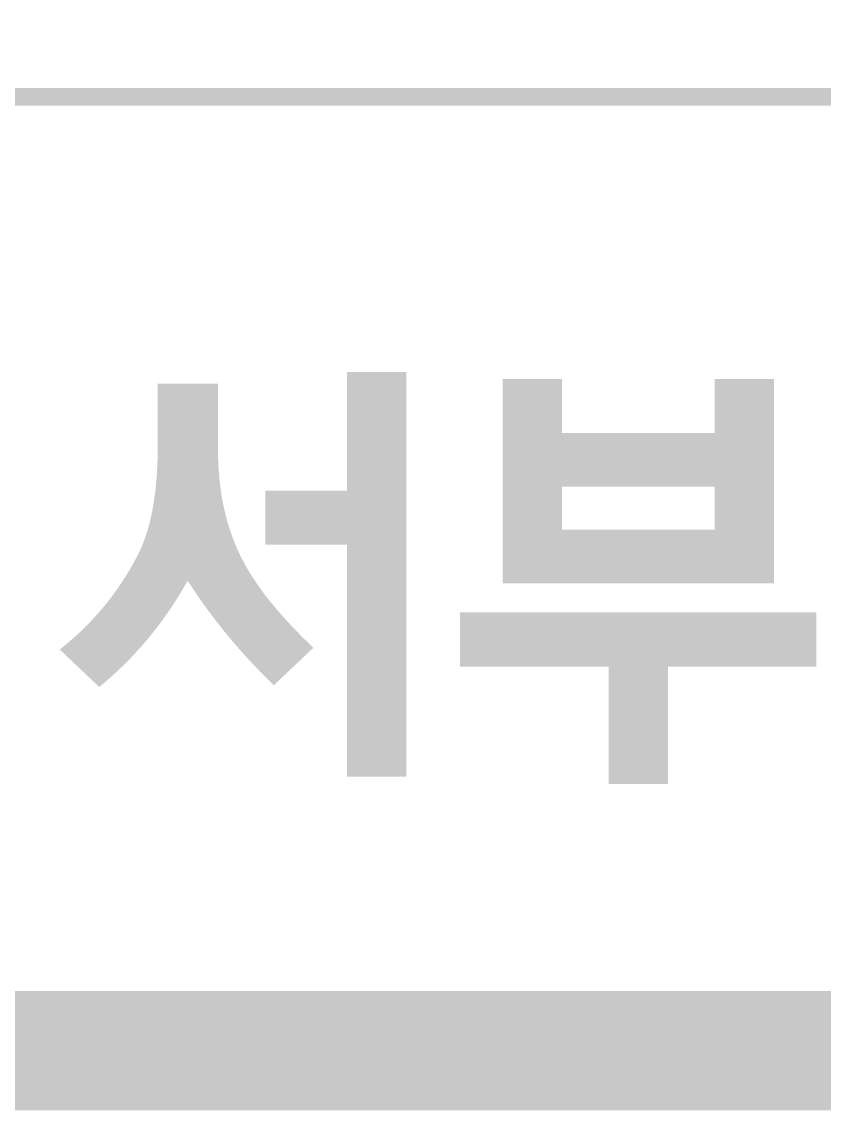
# Model space of a CAD drawing. Extents: x -689 to 317106, y 182884 to 219577.
# Drawn here: x 25678 to 26351, y 183834 to 184747 of the extents above; entities that cross this region are included whole.
import ezdxf
from ezdxf.enums import TextEntityAlignment as Align

# ---------------------------------------------------------------- set-up
doc = ezdxf.new("R2010")
doc.units = 0
doc.header["$LTSCALE"] = 500
doc.header["$MEASUREMENT"] = 0
for name, color, linetype in [('CX-BORD', 7, 'Continuous'), ('CX-BORD-LIN1', 7, 'Continuous'), ('CX-BORD-LIN2', 7, 'Continuous'), ('CZ-TEX0', 7, 'Continuous'), ('CZ-TEX1', 7, 'Continuous'), ('CZ-TEX2', 7, 'Continuous'), ('CZ-TEX3', 7, 'Continuous')]:
    doc.layers.add(name, color=color, linetype=linetype)
doc.styles.add('TB_BTXT', font='')
doc.styles.add('TB_TEXT', font='')
doc.styles.get('TB_BTXT').set_extended_font_data('Dotum')
doc.styles.get('TB_TEXT').set_extended_font_data('Dotum')

# ---------------------------------------------------------------- blocks, each defined once
blk = doc.blocks.new('CXBLKA1')
at = {"layer": 'CX-BORD'}
h = blk.add_hatch(color=7, dxfattribs=at)
h.dxf.hatch_style = 2
edge = h.paths.add_edge_path()
edge.add_spline(control_points=[(61.825, 30.081), (61.825, 29.363), (61.967, 28.738), (62.249, 28.207), (62.487, 27.757), (62.879, 27.274), (63.424, 26.758), (63.424, 26.758), (62.762, 26.129), (62.762, 26.129), (62.207, 26.665), (61.733, 27.236), (61.342, 27.843), (61.332, 27.858), (61.325, 27.871), (61.32, 27.881), (61.32, 27.881), (61.29, 27.836), (61.29, 27.836), (60.904, 27.158), (60.418, 26.579), (59.833, 26.099), (59.833, 26.099), (59.171, 26.728), (59.171, 26.728), (59.712, 27.153), (60.143, 27.671), (60.465, 28.283), (60.698, 28.723), (60.814, 29.34), (60.814, 30.134), (60.814, 30.134), (60.814, 31.189), (60.814, 31.189), (60.814, 31.189), (61.825, 31.189), (61.825, 31.189), (61.825, 31.189), (61.825, 30.081), (61.825, 30.081)], knot_values=[0, 0, 0, 0, 1, 1, 1, 2, 2, 2, 3, 3, 3, 4, 4, 4, 5, 5, 5, 6, 6, 6, 7, 7, 7, 8, 8, 8, 9, 9, 9, 10, 10, 10, 11, 11, 11, 12, 12, 12, 13, 13, 13, 13], degree=3, periodic=0)
h.paths.add_polyline_path([(63.989, 31.386), (64.985, 31.386), (64.985, 24.596), (63.989, 24.596), (63.989, 28.488), (62.621, 28.488), (62.621, 29.391), (63.989, 29.391)])
h = blk.add_hatch(color=7, dxfattribs=at)
h.dxf.hatch_style = 2
h.paths.add_polyline_path([(69.371, 26.44), (69.371, 24.475), (68.375, 24.475), (68.375, 26.44), (65.884, 26.44), (65.884, 27.35), (71.861, 27.35), (71.861, 26.44)])
h.paths.add_polyline_path([(71.148, 27.836), (66.598, 27.836), (66.598, 31.264), (67.594, 31.264), (67.594, 30.361), (70.152, 30.361), (70.152, 31.264), (71.148, 31.264)])
h.paths.add_polyline_path([(70.152, 28.738), (70.152, 29.459), (67.594, 29.459), (67.594, 28.738)])
at = {"layer": 'CX-BORD-LIN1', "color": 7, "const_width": 2}
blk.add_lwpolyline([(821, 20), (25, 20), (25, 574), (821, 574)], close=True, dxfattribs=at)
at = {"layer": 'CX-BORD-LIN2', "color": 7, "const_width": 0.3}
blk.add_lwpolyline([(145, 36), (25, 36)], dxfattribs=at)
at = {"layer": 'CZ-TEX0', "color": 7, "style": 'TB_BTXT'}
blk.add_attdef('UD_TITLE', text='', height=10, dxfattribs=at).set_placement((423, 553), align=Align.MIDDLE_CENTER)
at = {"layer": 'CZ-TEX1', "color": 7, "style": 'TB_BTXT'}
blk.add_attdef('PI_CNAME', text='', height=5, dxfattribs=at).set_placement((40, 552), align=Align.BOTTOM_LEFT)
blk.add_attdef('UD_SUBTITLE', text='', height=7, dxfattribs=at).set_placement((423, 538), align=Align.MIDDLE_CENTER)
at = {"layer": 'CZ-TEX2', "color": 7}
for tag, height, style, p in [('UD_CDNAME', 4, 'TB_BTXT', (42, 544)), ('DA_STDNAME', 3, 'TB_TEXT', (783.494, 13.5))]:
    blk.add_attdef(tag, text='', height=height, dxfattribs=dict(at, style=style)).set_placement(p, align=Align.BOTTOM_LEFT)
at = {"layer": 'CZ-TEX2', "color": 7, "style": 'TB_TEXT'}
for tag, height, p in [('DC_RDATE4', 3.5, (353, 52.5)), ('DC_RAPP4', 3.5, (501.558, 52.5)), ('DC_RCHK4', 3.5, (542.361, 52.5)), ('DC_RDGN4', 3.5, (582.361, 52.5)), ('DC_RNUM4', 3, (320, 52)), ('FI_NAME', 4.5, (780, 51)), ('PI_TITLE', 4.5, (243, 50)), ('UD_CDIST', 4.5, (676, 50)), ('DC_RDATE3', 3.5, (353, 45.4)), ('DC_RAPP3', 3.5, (501.558, 45.4)), ('DC_RCHK3', 3.5, (542.361, 45.4)), ('DC_RDGN3', 3.5, (582.361, 45.4)), ('DC_RNUM3', 3, (320, 45)), ('DI_TITLE', 4.5, (780, 44)), ('PI_CDNAME', 4.5, (243, 38)), ('DC_RDATE2', 3.5, (353, 38.5)), ('DC_RAPP2', 3.5, (501.558, 38.5)), ('DC_RCHK2', 3.5, (542.361, 38.5)), ('DC_RDGN2', 3.5, (582.361, 38.5)), ('DA_HSCALE', 4.5, (658.5, 38)), ('DA_VSCALE', 4.5, (693, 38)), ('DC_RNUM2', 3, (320, 38)), ('DI_SUBTITLE', 3.5, (780, 37)), ('DC_RDATE1', 3.5, (353, 31.5)), ('DC_RAPP1', 3.5, (501.558, 31.5)), ('DC_RCHK1', 3.5, (542.361, 31.5)), ('DC_RDGN1', 3.5, (582.361, 31.5)), ('DC_RNUM1', 3, (320, 31)), ('PA_CCLASS', 4.5, (204, 26.5)), ('PI_STAGE', 4.5, (283, 26.5)), ('DI_DRWNO', 4.5, (676, 26.5)), ('DA_PAGENO', 4.5, (780, 26.5))]:
    blk.add_attdef(tag, text='', height=height, dxfattribs=at).set_placement(p, align=Align.MIDDLE_CENTER)
for tag, p in [('DC_RDES4', (377, 52.5)), ('DC_RDES3', (377, 45.4)), ('DC_RDES2', (377, 38.5)), ('DC_RDES1', (377.035, 31.5))]:
    blk.add_attdef(tag, text='', height=3.5, dxfattribs=at).set_placement(p, align=Align.MIDDLE_LEFT)
at = {"layer": 'CZ-TEX3', "color": 7, "style": 'TB_TEXT', "flags": 1}
for tag, p in [('PI_ID', (24, 16)), ('PI_CCODE', (31, 16)), ('PA_DSDATE', (47, 16)), ('PA_DEDATE', (64, 16)), ('PA_CSDATE', (81, 16)), ('PA_CEDATE', (98, 16)), ('PA_CFDATE', (114, 16)), ('EI_ENAME', (132, 16)), ('EI_DEPT', (146, 16)), ('EI_PERSON', (158, 16)), ('EI_EMAIL', (174, 16)), ('CI_CATEG', (189, 16)), ('CI_ROLE', (204, 16)), ('CI_ONAME', (216, 16)), ('CI_ADDR', (232, 16)), ('CI_TEL', (246, 16)), ('CI_FAX', (257, 16)), ('CI_HPADDR', (270, 16)), ('CI_CODE', (287, 16)), ('CI_DEPT', (300, 16)), ('CI_PERSON', (312, 16)), ('CI_EMAIL', (329, 16)), ('CI_PROLE', (342, 16)), ('DI_MANCODE', (357, 16)), ('DI_CATEG', (377, 16)), ('DI_LDATE', (392, 16)), ('DI_PCLASS', (407, 16)), ('DI_MMCLASS', (424, 16)), ('DI_MSCLASS', (443, 16)), ('DI_ECLASS', (462, 16)), ('DI_FNAME', (478, 16)), ('DC_ONAME', (493, 16)), ('DC_NNAME', (510, 16)), ('FI_CODE', (529, 16)), ('FI_CLASS', (545, 16)), ('FI_ICODE1', (563, 16)), ('FI_ICODE2', (581, 16)), ('------------', (597, 16))]:
    blk.add_attdef(tag, p, '', height=2, dxfattribs=at)

msp = doc.modelspace()

# ---------------------------------------------------------------- block references
at = {"xscale": 50, "yscale": 50, "zscale": 50}
msp.add_blockref('CXBLKA1', (22751.58188, 182884.30698), dxfattribs=at)

doc.saveas('drawing.dxf')
